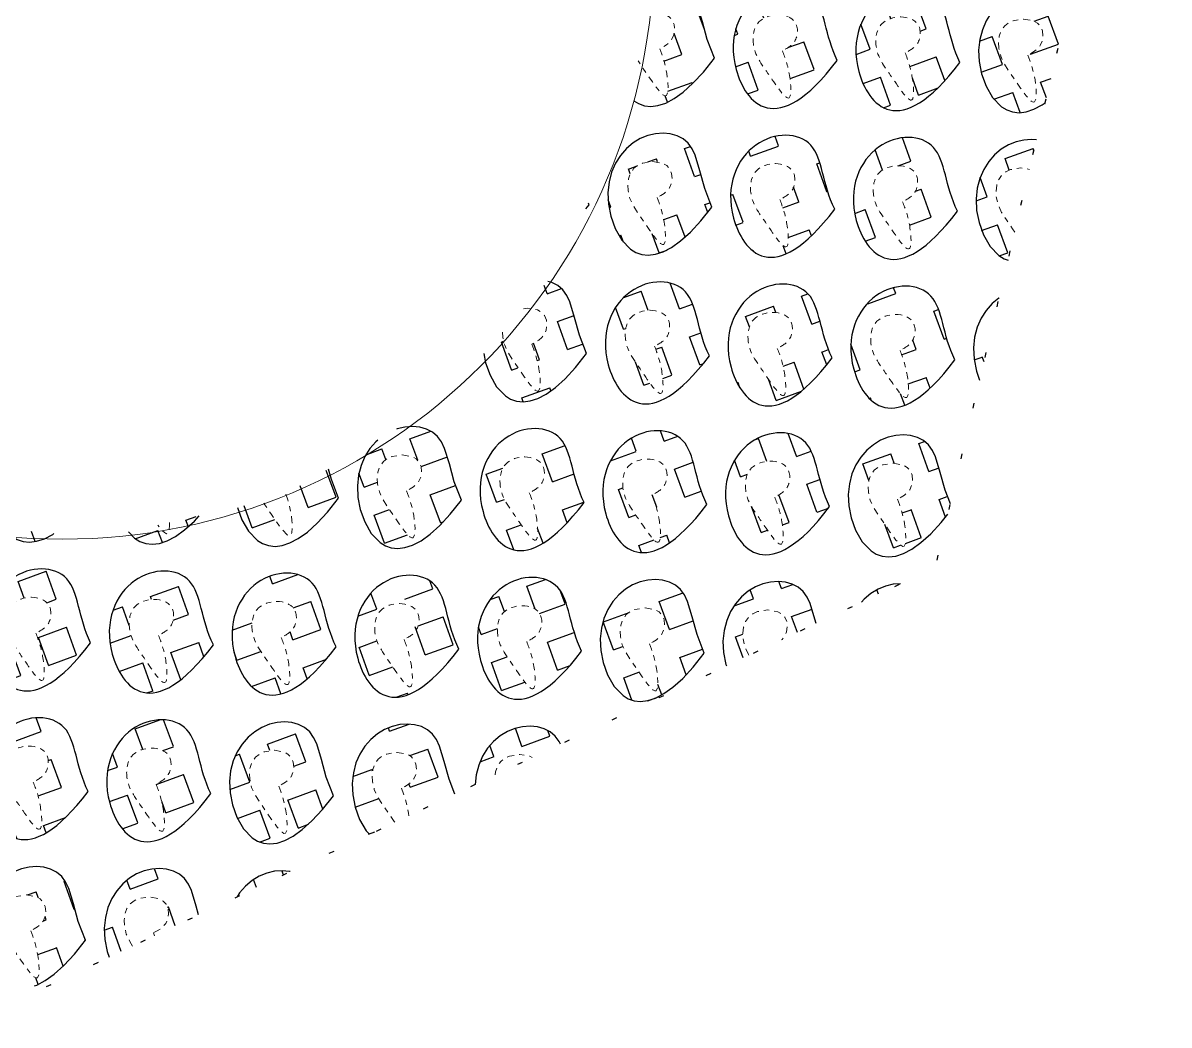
# Model space of a CAD drawing. Header units: metres. Extents: x 7423802 to 7424805, y 5547492 to 5548090.
# Drawn here: x 7424679.23 to 7424701.22, y 5547860.57 to 5547879.81 of the extents above; entities that cross this region are included whole.
import ezdxf
from ezdxf.lldxf.tags import DXFTag
from ezdxf.xclip import XClip

# ---------------------------------------------------------------- set-up
doc = ezdxf.new("R2010")
doc.units = ezdxf.units.M
doc.header["$XCLIPFRAME"] = 0
doc.linetypes.add('ACAD_ISO07W100', pattern=[3, 0, -3])
doc.linetypes.add('CENTER2', pattern=[1.125, 0.75, -0.125, 0.125, -0.125])
doc.layers.add('block1', color=7, linetype='Continuous')
doc.styles.get("Standard").update_dxf_attribs({"font": 'simplex.shx'})
tags = doc.linetypes.add('GAS_LINE', pattern='A,12.7,-5.08,["GAS",Standard,S=2.54,R=0,X=-2.54,Y=-1.27],-6.35', length=24.13).pattern_tags.tags
tags[6] = DXFTag(74, 10)

# ---------------------------------------------------------------- blocks, each defined once
blk = doc.blocks.new('hatch_spline')
at = {"transparency": 33554574}
h = blk.add_hatch(dxfattribs=at)
h.set_pattern_fill('SQUARE', color=2, angle=201)
h.set_pattern_definition([(201, (-7423979.264517278, -5547704.75986989), (1.137818239806329, -2.964117854128615), [3.175, -3.175]), (291, (-7423979.264517278, -5547704.75986989), (2.964117854128615, 1.137818239806329), [3.175, -3.175])])
edge = h.paths.add_edge_path()
edge.add_spline(control_points=[(-5.857893471606076, 0.9148234892636538), (0.5254013547673821, 9.689045410603285), (7.227854807861149, 1.473182311281562), (3.318091493099928, -7.221273535862565), (-4.501442330889404, -7.221273535862565), (-4.501442330889404, -1.717444008216262), (-5.857893471606076, 0.9148234892636538)], knot_values=[0, 0, 0, 0, 1, 2, 3, 4, 4, 4, 4], degree=3, periodic=0)
edge = h.paths.add_edge_path(flags=16)
edge.add_spline(control_points=[(0, 0), (-0.5021674792492153, -0.2794995014620303), (-1.621198675049943, -0.9023368500979467), (-1.728536812329649, -4.174091568120614), (2.982330547352031, -3.969654133719334), (3.366566966239177, 0.03243261858524715), (1.743348310546635, 1.995321945283214), (-1.195045324245114, 6.38195860637136), (-0.8642492587665467, 2.176036148728188), (-0.3018211806257893, 0.7599356237006007), (0, 0)], knot_values=[0, 0, 0, 0, 1.656528337866941, 3.691411657267192, 7.508038780660311, 9.966270607100121, 13.77390573239109, 16.91747088329315, 19.28498090402603, 22.02690629592761, 22.02690629592761, 22.02690629592761, 22.02690629592761], degree=3, periodic=0)
at = {"color": 6, "lineweight": -2}
blk.add_open_spline([(-5.857893471606076, 0.9148234892636538), (0.5254013547673821, 9.689045410603285), (7.227854807861149, 1.473182311281562), (3.318091493099928, -7.221273535862565), (-4.501442330889404, -7.221273535862565), (-4.501442330889404, -1.717444008216262), (-5.857893471606076, 0.9148234892636538)], degree=3, dxfattribs=at)
at = {"color": 4, "linetype": 'CENTER2', "lineweight": 20}
blk.add_spline([(0, 0), (-1.291781322099268, -1.037008751183748), (-1.291781322099268, -3.071892070583999), (2.52484580129385, -3.071892070583999), (3.112017821520567, -0.6848158817738295), (1.330927082337439, 2.680566864088178), (-0.802471905015409, 4.989378380589187), (-0.802471905015409, 2.621868359856308), (0, 0)], degree=3, dxfattribs=at)
blk = doc.blocks.new('block1')
at = {"layer": 'block1', "color": 2, "linetype": 'ACAD_ISO07W100', "lineweight": -3, "elevation": 208, "flags": 128}
blk.add_lwpolyline([(1.342236456461251, 1.280465233139694), (-33.61044885776937, 53.98387701995671), (-96.60827826801687, 59.51680701691657), (-140.2126013059169, 13.71284608542919), (-131.5884733581915, -48.93668896425515), (-77.23003866989166, -81.25542042031884), (-18.07030727155507, -58.90668431483209)], close=True, dxfattribs=at)
at = {"layer": 'block1', "color": 3, "linetype": 'GAS_LINE', "lineweight": 5}
blk.add_circle((-75.58591820951551, -12.78543201182038, 208), 37.85360475452168, dxfattribs=at)
at = {"layer": 'block1'}
ref = blk.add_blockref('hatch_spline', (-104.9214094141498, -30.7278461586684), dxfattribs=dict(at, xscale=0.6, yscale=0.6, zscale=0.6, rotation=123.0175297445409))
XClip(ref).set_block_clipping_path([(-51.77249921520706, -177.5727818571031), (-118.25474862137344, -95.78410413116217), (-95.76078997773584, 7.1882179491221905), (-1.2290329284733161, 53.80392560735345), (94.15618136769626, 8.960440188646317), (109.14495384006295, -53.995872512459755), (32.81044458283577, -4.390451928600669), (30.61331686063204, -3.02589064091444), (12.5216845019022, 4.205097092315555), (-6.913540791138075, 5.571246000006795), (-25.838838799274527, 0.9422676749527454), (-42.44932061654981, -9.240376323461533), (-55.16085930762347, -24.005576258525252), (-62.76116669026669, -41.94518809020519), (-64.52540818357375, -61.348326936364174), (-60.28532963374164, -80.36453262716532), (-50.44530358107295, -97.18024647980928), (-35.94376459007617, -110.19176875427365), (57.87269279232714, -171.15770501829684), (53.623468452715315, -176.5892727151513)])
at = {"layer": 'block1', "xscale": 0.6, "yscale": 0.6, "zscale": 0.6, "rotation": 123.0175297445409}
for p in [(-112.9040029924363, -35.91527600772679), (-120.8865965697914, -41.10270585678518), (-108.6257829777896, -42.4987465525046), (-116.6083765551448, -47.68617640156299), (-104.347562963143, -49.08221709728241), (-55.30430859327316, -54.66637988109142), (-100.0693429484963, -55.66568764206022), (-87.8085293546319, -57.06172833777964), (-75.5477157626301, -58.45776903349906), (-63.28690217062831, -59.85380972921848), (-51.02608857769519, -61.24985042586923), (-95.79112293384969, -62.24915818683803), (-83.53030934091657, -63.64519888255745), (-71.26949574798346, -65.04123957827687), (-59.00868215598166, -66.43728027492762), (-79.25208932626992, -70.22866942733526), (-66.9912757333368, -71.62471012305468)]:
    blk.add_blockref('hatch_spline', p, dxfattribs=at)
at = {"layer": 'block1'}
ref = blk.add_blockref('hatch_spline', (-100.6431893985718, -37.31131670344621), dxfattribs=dict(at, xscale=0.6, yscale=0.6, zscale=0.6, rotation=123.0175297445409))
XClip(ref).set_block_clipping_path([(-38.68675093213096, -177.5727818571031), (-105.16900033829734, -95.78410413116217), (-82.67504169465974, 7.1882179491221905), (11.856715354602784, 53.80392560735345), (107.24192965077236, 8.960440188646317), (122.23070212313905, -53.995872512459755), (45.89619286591187, -4.390451928600669), (43.69906514370814, -3.02589064091444), (25.6074327849783, 4.205097092315555), (6.172207491938025, 5.571246000006795), (-12.753090516198426, 0.9422676749527454), (-29.363572333473712, -9.240376323461533), (-42.07511102454737, -24.005576258525252), (-49.67541840719059, -41.94518809020519), (-51.439659900497645, -61.348326936364174), (-47.19958135066554, -80.36453262716532), (-37.35955529799685, -97.18024647980928), (-22.85801630700007, -110.19176875427365), (70.95844107540324, -171.15770501829684), (66.70921673579141, -176.5892727151513)])
ref = blk.add_blockref('hatch_spline', (-96.36496938485652, -43.89478724822402), dxfattribs=dict(at, xscale=0.6, yscale=0.6, zscale=0.6, rotation=123.0175297445409))
XClip(ref).set_block_clipping_path([(-25.601002652198076, -177.5727818571031), (-92.08325205836445, -95.78410413116217), (-69.58929341472685, 7.1882179491221905), (24.94246363453567, 53.80392560735345), (120.32767793070525, 8.960440188646317), (135.31645040307194, -53.995872512459755), (58.98194114584476, -4.390451928600669), (56.784813423641026, -3.02589064091444), (38.69318106491119, 4.205097092315555), (19.25795577187091, 5.571246000006795), (0.3326577637344599, 0.9422676749527454), (-16.277824053540826, -9.240376323461533), (-28.989362744614482, -24.005576258525252), (-36.589670127257705, -41.94518809020519), (-38.35391162056476, -61.348326936364174), (-34.11383307073265, -80.36453262716532), (-24.273807018063962, -97.18024647980928), (-9.772268027067184, -110.19176875427365), (84.04418935533613, -171.15770501829684), (79.7949650157243, -176.5892727151513)])
ref = blk.add_blockref('hatch_spline', (-84.1041557919234, -45.29082794394344), dxfattribs=dict(at, xscale=0.6, yscale=0.6, zscale=0.6, rotation=123.0175297445409))
XClip(ref).set_block_clipping_path([(-12.515254372148775, -161.70604265667498), (-78.99750377831515, -79.91736493073404), (-56.50354513467755, 23.05495714955032), (38.02821191458497, 69.67066480778158), (133.41342621075455, 24.827179389074445), (148.40219868312124, -38.12913331203163), (72.06768942589406, 11.47628727182746), (69.87056170369033, 12.840848559513688), (51.77892934496049, 20.071836292743683), (32.34370405192021, 21.437985200434923), (13.418406043783762, 16.809006875380874), (-3.192075773491524, 6.626362876966596), (-15.90361446456518, -8.138837058097124), (-23.503921847208403, -26.078448889777064), (-25.268163340515457, -45.481587735936046), (-21.02808479068335, -64.49779342673719), (-11.18805873801466, -81.31350727938116), (3.3134802529821172, -94.32502955384552), (97.12993763538543, -155.2909658178687), (92.8807132957736, -160.72253351472318)])
ref = blk.add_blockref('hatch_spline', (-128.8691901480779, -46.29013570584357), dxfattribs=dict(at, xscale=0.6, yscale=0.6, zscale=0.6, rotation=123.0175297445409))
XClip(ref).set_block_clipping_path([(-51.772499212180264, -225.17299947701395), (-118.25474861834664, -143.384321751073), (-95.76078997470904, -40.411999670788646), (-1.2290329254465178, 6.203707987442613), (94.15618137072306, -38.63977743126452), (109.14495384308975, -101.59609013237059), (32.81044458586257, -51.990669548511505), (30.613316863658838, -50.626108260825276), (12.521684504928999, -43.39512052759528), (-6.913540788111277, -42.02897161990404), (-25.838838796247728, -46.65794994495809), (-42.449320613523014, -56.84059394337237), (-55.16085930459667, -71.60579387843609), (-62.76116668723989, -89.54540571011603), (-64.52540818054695, -108.94854455627501), (-60.28532963071484, -127.96475024707615), (-50.44530357804615, -144.78046409972012), (-35.94376458704937, -157.7919863741845), (57.87269279535394, -218.75792263820767), (53.62346845574211, -224.18949033506215)])
ref = blk.add_blockref('hatch_spline', (-71.84334219992161, -46.68686864059418), dxfattribs=dict(at, xscale=0.6, yscale=0.6, zscale=0.6, rotation=123.0175297445409))
XClip(ref).set_block_clipping_path([(0.5704939098795876, -145.8393034581095), (-65.91175549628679, -64.05062573216856), (-43.41779685264919, 38.9216963481158), (51.113960196613334, 85.53740400634706), (146.4991744927829, 40.69391858763993), (161.4879469651496, -22.262394113466144), (85.15343770792242, 27.343026470392942), (82.95630998571869, 28.70758775807917), (64.86467762698885, 35.938575491309166), (45.429452333948575, 37.304724399000406), (26.504154325812124, 32.67574607394636), (9.893672508536838, 22.49310207553208), (-2.817866182536818, 7.727902140468359), (-10.418173565180041, -10.211709691211581), (-12.182415058487095, -29.614848537370563), (-7.942336508654989, -48.631054228171706), (1.8976895440137014, -65.44676808081567), (16.39922853501048, -78.45829035528004), (110.2156859174138, -139.42422661930323), (105.96646157780197, -144.8557943161577)])
ref = blk.add_blockref('hatch_spline', (-59.58252860791981, -48.08290933538228), dxfattribs=dict(at, xscale=0.6, yscale=0.6, zscale=0.6, rotation=123.0175297445409))
XClip(ref).set_block_clipping_path([(13.656242187833413, -129.97256424836814), (-52.82600721833296, -48.1838865224272), (-30.332048574695364, 54.788435557857156), (64.19970847456716, 101.40414321608841), (159.58492277073674, 56.56065779738128), (174.57369524310343, -6.39565490372479), (98.23918598587625, 43.209765680134296), (96.04205826367252, 44.574326967820525), (77.95042590494268, 51.80531470105052), (58.5152006119024, 53.17146360874176), (39.58990260376595, 48.54248528368771), (22.979420786490664, 38.35984128527343), (10.267882095417008, 23.594641350209713), (2.667574712773785, 5.655029518529773), (0.903333219466731, -13.748109327629209), (5.143411769298837, -32.76431501843035), (14.983437821967527, -49.58002887107432), (29.484976812964305, -62.59155114553869), (123.30143419536762, -123.55748740956187), (119.05220985575579, -128.98905510641634)])
ref = blk.add_blockref('hatch_spline', (-92.08674937020987, -50.47825779300183), dxfattribs=dict(at, xscale=0.6, yscale=0.6, zscale=0.6, rotation=123.0175297445409))
XClip(ref).set_block_clipping_path([(-12.515254371217452, -177.5727818571031), (-78.99750377738383, -95.78410413116217), (-56.50354513374623, 7.1882179491221905), (38.028211915516295, 53.80392560735345), (133.41342621168587, 8.960440188646317), (148.40219868405256, -53.995872512459755), (72.06768942682538, -4.390451928600669), (69.87056170462165, -3.02589064091444), (51.77892934589181, 4.205097092315555), (32.343704052851535, 5.571246000006795), (13.418406044715084, 0.9422676749527454), (-3.1920757725602016, -9.240376323461533), (-15.903614463633858, -24.005576258525252), (-23.50392184627708, -41.94518809020519), (-25.268163339584135, -61.348326936364174), (-21.02808478975203, -80.36453262716532), (-11.188058737083338, -97.18024647980928), (3.31348025391344, -110.19176875427365), (97.12993763631675, -171.15770501829684), (92.88071329670493, -176.5892727151513)])
ref = blk.add_blockref('hatch_spline', (-79.82593577727675, -51.87429848872125), dxfattribs=dict(at, xscale=0.6, yscale=0.6, zscale=0.6, rotation=123.0175297445409))
XClip(ref).set_block_clipping_path([(0.5704939098795876, -161.70604265667498), (-65.91175549628679, -79.91736493073404), (-43.41779685264919, 23.05495714955032), (51.113960196613334, 69.67066480778158), (146.4991744927829, 24.827179389074445), (161.4879469651496, -38.12913331203163), (85.15343770792242, 11.47628727182746), (82.95630998571869, 12.840848559513688), (64.86467762698885, 20.071836292743683), (45.429452333948575, 21.437985200434923), (26.504154325812124, 16.809006875380874), (9.893672508536838, 6.626362876966596), (-2.817866182536818, -8.138837058097124), (-10.418173565180041, -26.078448889777064), (-12.182415058487095, -45.481587735936046), (-7.942336508654989, -64.49779342673719), (1.8976895440137014, -81.31350727938116), (16.39922853501048, -94.32502955384552), (110.2156859174138, -155.2909658178687), (105.96646157780197, -160.72253351472318)])
ref = blk.add_blockref('hatch_spline', (-124.5909701324999, -52.87360625062138), dxfattribs=dict(at, xscale=0.6, yscale=0.6, zscale=0.6, rotation=123.0175297445409))
XClip(ref).set_block_clipping_path([(-38.68675093119964, -225.17299946770072), (-105.16900033736601, -143.38432174175978), (-82.67504169372842, -40.41199966147542), (11.856715355534106, 6.203707996755838), (107.24192965170369, -38.639777421951294), (122.23070212407038, -101.59609012305737), (45.896192866843194, -51.99066953919828), (43.69906514463946, -50.62610825151205), (25.607432785909623, -43.395120518282056), (6.172207492869347, -42.028971610590816), (-12.753090515267104, -46.657949935644865), (-29.36357233254239, -56.84059393405914), (-42.075111023616046, -71.60579386912286), (-49.67541840625927, -89.5454057008028), (-51.43965989956632, -108.94854454696178), (-47.19958134973422, -127.96475023776293), (-37.359555297065526, -144.7804640904069), (-22.85801630606875, -157.79198636487126), (70.95844107633457, -218.75792262889445), (66.70921673672274, -224.18949032574892)])
ref = blk.add_blockref('hatch_spline', (-67.56512218527496, -53.27033918444067), dxfattribs=dict(at, xscale=0.6, yscale=0.6, zscale=0.6, rotation=123.0175297445409))
XClip(ref).set_block_clipping_path([(13.656242189812474, -145.83930344693363), (-52.8260072163539, -64.05062572099268), (-30.332048572716303, 38.92169635929167), (64.19970847654622, 85.53740401752293), (159.5849227727158, 40.6939185988158), (174.5736952450825, -22.262394102290273), (98.23918598785531, 27.343026481568813), (96.04205826565158, 28.707587769255042), (77.95042590692174, 35.93857550248504), (58.51520061388146, 37.30472441017628), (39.58990260574501, 32.67574608512223), (22.979420788469724, 22.49310208670795), (10.267882097396068, 7.72790215164423), (2.6675747147528455, -10.21170968003571), (0.9033332214457914, -29.61484852619469), (5.143411771277897, -48.631054216995835), (14.983437823946588, -65.4467680696398), (29.484976814943366, -78.45829034410417), (123.30143419734668, -139.42422660812736), (119.05220985773485, -144.85579430498183)])
ref = blk.add_blockref('hatch_spline', (-112.3301565404981, -54.2696469463408), dxfattribs=dict(at, xscale=0.6, yscale=0.6, zscale=0.6, rotation=123.0175297445409))
XClip(ref).set_block_clipping_path([(-25.601002650219016, -209.3062602672726), (-92.08325205638539, -127.51758254133165), (-69.5892934127478, -24.54526046104729), (24.94246363651473, 22.070447197183967), (120.32767793268431, -22.773038221523166), (135.316450405051, -85.72935092262924), (58.98194114782382, -36.12393033877015), (56.78481342562009, -34.75936905108392), (38.69318106689025, -27.528381317853928), (19.25795577384997, -26.162232410162687), (0.33265776571352035, -30.791210735216737), (-16.277824051561765, -40.973854733631015), (-28.98936274263542, -55.739054668694735), (-36.589670125278644, -73.67866650037467), (-38.3539116185857, -93.08180534653366), (-34.11383306875359, -112.0980110373348), (-24.273807016084902, -128.91372488997877), (-9.772268025088124, -141.92524716444314), (84.04418935731519, -202.89118342846632), (79.79496501770336, -208.3227511253208)])
ref = blk.add_blockref('hatch_spline', (-120.3127501187846, -59.45707679446787), dxfattribs=dict(at, xscale=0.6, yscale=0.6, zscale=0.6, rotation=123.0175297445409))
XClip(ref).set_block_clipping_path([(-25.601002652198076, -225.17299946770072), (-92.08325205836445, -143.38432174175978), (-69.58929341472685, -40.41199966147542), (24.94246363453567, 6.203707996755838), (120.32767793070525, -38.639777421951294), (135.31645040307194, -101.59609012305737), (58.98194114584476, -51.99066953919828), (56.784813423641026, -50.62610825151205), (38.69318106491119, -43.395120518282056), (19.25795577187091, -42.028971610590816), (0.3326577637344599, -46.657949935644865), (-16.277824053540826, -56.84059393405914), (-28.989362744614482, -71.60579386912286), (-36.589670127257705, -89.5454057008028), (-38.35391162056476, -108.94854454696178), (-34.11383307073265, -127.96475023776293), (-24.273807018063962, -144.7804640904069), (-9.772268027067184, -157.79198636487126), (84.04418935533613, -218.75792262889445), (79.7949650157243, -224.18949032574892)])
ref = blk.add_blockref('hatch_spline', (-108.0519365258515, -60.85311749111861), dxfattribs=dict(at, xscale=0.6, yscale=0.6, zscale=0.6, rotation=123.0175297445409))
XClip(ref).set_block_clipping_path([(-12.515254369121976, -209.3062602672726), (-78.99750377528835, -127.51758254133165), (-56.50354513165075, -24.54526046104729), (38.02821191761177, 22.070447197183967), (133.41342621378135, -22.773038221523166), (148.40219868614804, -85.72935092262924), (72.06768942892086, -36.12393033877015), (69.87056170671713, -34.75936905108392), (51.77892934798729, -27.528381317853928), (32.34370405494701, -26.162232410162687), (13.41840604681056, -30.791210735216737), (-3.192075770464726, -40.973854733631015), (-15.903614461538382, -55.739054668694735), (-23.503921844181605, -73.67866650037467), (-25.26816333748866, -93.08180534653366), (-21.028084787656553, -112.0980110373348), (-11.188058734987862, -128.91372488997877), (3.3134802560089156, -141.92524716444314), (97.12993763841223, -202.89118342846632), (92.8807132988004, -208.3227511253208)])
ref = blk.add_blockref('hatch_spline', (-103.7737165112048, -67.43658803589642), dxfattribs=dict(at, xscale=0.6, yscale=0.6, zscale=0.6, rotation=123.0175297445409))
XClip(ref).set_block_clipping_path([(0.5704939118586481, -209.3062602672726), (-65.91175549430773, -127.51758254133165), (-43.41779685067013, -24.54526046104729), (51.113960198592395, 22.070447197183967), (146.49917449476197, -22.773038221523166), (161.48794696712866, -85.72935092262924), (85.15343770990148, -36.12393033877015), (82.95630998769775, -34.75936905108392), (64.86467762896791, -27.528381317853928), (45.429452335927635, -26.162232410162687), (26.504154327791184, -30.791210735216737), (9.893672510515898, -40.973854733631015), (-2.8178661805577576, -55.739054668694735), (-10.41817356320098, -73.67866650037467), (-12.182415056508034, -93.08180534653366), (-7.942336506675929, -112.0980110373348), (1.8976895459927619, -128.91372488997877), (16.39922853698954, -141.92524716444314), (110.21568591939285, -202.89118342846632), (105.96646157978103, -208.3227511253208)])
ref = blk.add_blockref('hatch_spline', (-46.74786856397986, -67.83332096971571), dxfattribs=dict(at, xscale=0.6, yscale=0.6, zscale=0.6, rotation=123.0175297445409))
XClip(ref).set_block_clipping_path([(52.913487031823024, -129.97256424836814), (-13.56876237434335, -48.1838865224272), (8.925196269294247, 54.788435557857156), (103.45695331855677, 101.40414321608841), (198.84216761472635, 56.56065779738128), (213.83094008709304, -6.39565490372479), (137.49643082986586, 43.209765680134296), (135.29930310766213, 44.574326967820525), (117.20767074893229, 51.80531470105052), (97.77244545589201, 53.17146360874176), (78.84714744775556, 48.54248528368771), (62.236665630480275, 38.35984128527343), (49.52512693940662, 23.594641350209713), (41.924819556763396, 5.655029518529773), (40.16057806345634, -13.748109327629209), (44.40065661328845, -32.76431501843035), (54.24068266595714, -49.58002887107432), (68.74222165695392, -62.59155114553869), (162.55867903935723, -123.55748740956187), (158.3094546997454, -128.98905510641634)])
ref = blk.add_blockref('hatch_spline', (-91.51290291920304, -68.83262873161584), dxfattribs=dict(at, xscale=0.6, yscale=0.6, zscale=0.6, rotation=123.0175297445409))
XClip(ref).set_block_clipping_path([(13.656242191791534, -193.43952106684446), (-52.82600721437484, -111.65084334090352), (-30.332048570737243, -8.678521260619164), (64.19970847852528, 37.937186397612095), (159.58492277469486, -6.9062990210950375), (174.57369524706155, -69.86261172220111), (98.23918598983437, -20.257191138342023), (96.04205826763064, -18.892629850655794), (77.9504259089008, -11.6616421174258), (58.51520061586052, -10.295493209734559), (39.58990260772407, -14.924471534788609), (22.979420790448785, -25.107115533202887), (10.267882099375129, -39.872315468266606), (2.667574716731906, -57.81192729994655), (0.9033332234248519, -77.21506614610553), (5.1434117732569575, -96.23127183690667), (14.983437825925648, -113.04698568955064), (29.484976816922426, -126.058507964015), (123.30143419932574, -187.0244442280382), (119.05220985971391, -192.45601192489266)])
ref = blk.add_blockref('hatch_spline', (-54.73046214133501, -73.0207508187741), dxfattribs=dict(at, xscale=0.6, yscale=0.6, zscale=0.6, rotation=123.0175297445409))
XClip(ref).set_block_clipping_path([(52.91348703287076, -145.83930344693363), (-13.568762373295613, -64.05062572099268), (8.925196270341985, 38.92169635929167), (103.45695331960451, 85.53740401752293), (198.8421676157741, 40.6939185988158), (213.83094008814078, -22.262394102290273), (137.4964308309136, 27.343026481568813), (135.29930310870986, 28.707587769255042), (117.20767074998002, 35.93857550248504), (97.77244545693975, 37.30472441017628), (78.8471474488033, 32.67574608512223), (62.23666563152801, 22.49310208670795), (49.525126940454356, 7.72790215164423), (41.924819557811134, -10.21170968003571), (40.16057806450408, -29.61484852619469), (44.400656614336185, -48.631054216995835), (54.240682667004876, -65.4467680696398), (68.74222165800165, -78.45829034410417), (162.55867904040497, -139.42422660812736), (158.30945470079314, -144.85579430498183)])
ref = blk.add_blockref('hatch_spline', (-99.49549649655819, -74.02005858067423), dxfattribs=dict(at, xscale=0.6, yscale=0.6, zscale=0.6, rotation=123.0175297445409))
XClip(ref).set_block_clipping_path([(13.656242192839272, -209.3062602672726), (-52.8260072133271, -127.51758254133165), (-30.332048569689505, -24.54526046104729), (64.19970847957302, 22.070447197183967), (159.5849227757426, -22.773038221523166), (174.5736952481093, -85.72935092262924), (98.2391859908821, -36.12393033877015), (96.04205826867837, -34.75936905108392), (77.95042590994854, -27.528381317853928), (58.51520061690826, -26.162232410162687), (39.58990260877181, -30.791210735216737), (22.979420791496523, -40.973854733631015), (10.267882100422867, -55.739054668694735), (2.667574717779644, -73.67866650037467), (0.9033332244725898, -93.08180534653366), (5.143411774304695, -112.0980110373348), (14.983437826973386, -128.91372488997877), (29.484976817970164, -141.92524716444314), (123.30143420037348, -202.89118342846632), (119.05220986076165, -208.3227511253208)])
ref = blk.add_blockref('hatch_spline', (-87.2346829045564, -75.41609927639365), dxfattribs=dict(at, xscale=0.6, yscale=0.6, zscale=0.6, rotation=123.0175297445409))
XClip(ref).set_block_clipping_path([(26.74199047277216, -193.43952106684446), (-39.740258933394216, -111.65084334090352), (-17.24630028975662, -8.678521260619164), (77.2854567595059, 37.937186397612095), (172.67067105567548, -6.9062990210950375), (187.65944352804217, -69.86261172220111), (111.32493427081499, -20.257191138342023), (109.12780654861126, -18.892629850655794), (91.03617418988142, -11.6616421174258), (71.60094889684115, -10.295493209734559), (52.675650888704695, -14.924471534788609), (36.06516907142941, -25.107115533202887), (23.353630380355753, -39.872315468266606), (15.75332299771253, -57.81192729994655), (13.989081504405476, -77.21506614610553), (18.229160054237582, -96.23127183690667), (28.069186106906272, -113.04698568955064), (42.57072509790305, -126.058507964015), (136.38718248030636, -187.0244442280382), (132.13795814069454, -192.45601192489266)])
ref = blk.add_blockref('hatch_spline', (-74.97386931069195, -76.81213997211307), dxfattribs=dict(at, xscale=0.6, yscale=0.6, zscale=0.6, rotation=123.0175297445409))
XClip(ref).set_block_clipping_path([(39.82773875480052, -177.5727818571031), (-26.654510651365854, -95.78410413116217), (-4.160552007728256, 7.1882179491221905), (90.37120504153427, 53.80392560735345), (185.75641933770385, 8.960440188646317), (200.74519181007054, -53.995872512459755), (124.41068255284335, -4.390451928600669), (122.21355483063962, -3.02589064091444), (104.12192247190978, 4.205097092315555), (84.68669717886951, 5.571246000006795), (65.76139917073306, 0.9422676749527454), (49.15091735345777, -9.240376323461533), (36.439378662384115, -24.005576258525252), (28.839071279740892, -41.94518809020519), (27.07482978643384, -61.348326936364174), (31.314908336265944, -80.36453262716532), (41.154934388934635, -97.18024647980928), (55.65647337993141, -110.19176875427365), (149.47293076233473, -171.15770501829684), (145.2237064227229, -176.5892727151513)])
ref = blk.add_blockref('hatch_spline', (-62.71305571869016, -78.2081806678325), dxfattribs=dict(at, xscale=0.6, yscale=0.6, zscale=0.6, rotation=123.0175297445409))
XClip(ref).set_block_clipping_path([(52.913487033802085, -161.70604265667498), (-13.56876237236429, -79.91736493073404), (8.925196271273308, 23.05495714955032), (103.45695332053583, 69.67066480778158), (198.8421676167054, 24.827179389074445), (213.8309400890721, -38.12913331203163), (137.49643083184492, 11.47628727182746), (135.2993031096412, 12.840848559513688), (117.20767075091135, 20.071836292743683), (97.77244545787107, 21.437985200434923), (78.84714744973462, 16.809006875380874), (62.236665632459335, 6.626362876966596), (49.52512694138568, -8.138837058097124), (41.924819558742456, -26.078448889777064), (40.1605780654354, -45.481587735936046), (44.40065661526751, -64.49779342673719), (54.2406826679362, -81.31350727938116), (68.74222165893298, -94.32502955384552), (162.5586790413363, -155.2909658178687), (158.30945470172446, -160.72253351472318)])
ref = blk.add_blockref('hatch_spline', (-82.95646288990974, -81.99956982117146), dxfattribs=dict(at, xscale=0.6, yscale=0.6, zscale=0.6, rotation=123.0175297445409))
XClip(ref).set_block_clipping_path([(39.8277387538692, -193.43952106684446), (-26.654510652297176, -111.65084334090352), (-4.160552008659579, -8.678521260619164), (90.37120504060294, 37.937186397612095), (185.75641933677252, -6.9062990210950375), (200.74519180913921, -69.86261172220111), (124.41068255191203, -20.257191138342023), (122.2135548297083, -18.892629850655794), (104.12192247097846, -11.6616421174258), (84.68669717793819, -10.295493209734559), (65.76139916980173, -14.924471534788609), (49.15091735252645, -25.107115533202887), (36.43937866145279, -39.872315468266606), (28.83907127880957, -57.81192729994655), (27.074829785502516, -77.21506614610553), (31.31490833533462, -96.23127183690667), (41.15493438800331, -113.04698568955064), (55.65647337900009, -126.058507964015), (149.4729307614034, -187.0244442280382), (145.22370642179158, -192.45601192489266)])
ref = blk.add_blockref('hatch_spline', (-70.69564929697663, -83.39561051689088), dxfattribs=dict(at, xscale=0.6, yscale=0.6, zscale=0.6, rotation=123.0175297445409))
XClip(ref).set_block_clipping_path([(52.913487033802085, -177.5727818571031), (-13.56876237236429, -95.78410413116217), (8.925196271273308, 7.1882179491221905), (103.45695332053583, 53.80392560735345), (198.8421676167054, 8.960440188646317), (213.8309400890721, -53.995872512459755), (137.49643083184492, -4.390451928600669), (135.2993031096412, -3.02589064091444), (117.20767075091135, 4.205097092315555), (97.77244545787107, 5.571246000006795), (78.84714744973462, 0.9422676749527454), (62.236665632459335, -9.240376323461533), (49.52512694138568, -24.005576258525252), (41.924819558742456, -41.94518809020519), (40.1605780654354, -61.348326936364174), (44.40065661526751, -80.36453262716532), (54.2406826679362, -97.18024647980928), (68.74222165893298, -110.19176875427365), (162.5586790413363, -171.15770501829684), (158.30945470172446, -176.5892727151513)])

msp = doc.modelspace()

# ---------------------------------------------------------------- linework, layer by layer
at = {"color": 3, "linetype": 'GAS_LINE', "lineweight": 5}
msp.add_circle((7424677.874733105, 5547882.838997836, 208), 37.85360475452168, dxfattribs=at)

# ---------------------------------------------------------------- block references
at = {"color": 0, "linetype": 'ByBlock', "lineweight": -2, "xscale": 0.3, "yscale": 0.3, "zscale": 0.3, "rotation": 56}
msp.add_blockref('block1', (7424689.485246821, 5547902.199969478, 208), dxfattribs=at)

doc.saveas('drawing.dxf')
